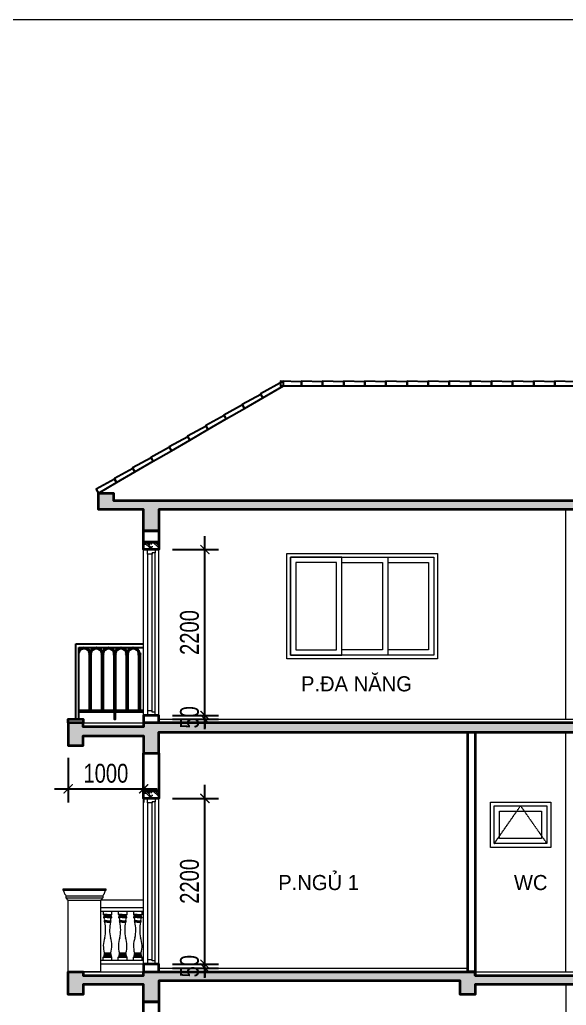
# Model space of a CAD drawing. Header units: millimetres. Extents: x 33748 to 451939, y -263262 to 62681.
# Drawn here: x 408325 to 415575, y -20440 to -7370 of the extents above; entities that cross this region are included whole.
import ezdxf

# ---------------------------------------------------------------- set-up
doc = ezdxf.new("R2010")
doc.units = ezdxf.units.MM
doc.header["$PDMODE"] = 98
doc.linetypes.add('HIDDEN', pattern=[0.375, 0.25, -0.125])
doc.layers.get('Defpoints').update_dxf_attribs({"color": 202, "lineweight": 13})
for name, color, linetype, lineweight in [('-CONCRETE', 1, 'Continuous', 35), ('-DOOR', 137, 'Continuous', 9), ('-HATCH', 8, 'Continuous', 5), ('-LINE1', 7, 'Continuous', 18), ('-LINE2', 252, 'Continuous', 9), ('-WALL', 4, 'Continuous', 35)]:
    doc.layers.add(name, color=color, linetype=linetype, lineweight=lineweight)
for name, color, linetype in [('-HATCH CONCRETE', 54, 'Continuous'), ('12. NET DIM', 9, 'Continuous'), ('13. NET HATCH', 252, 'Continuous'), ('TEXT25', 2, 'Continuous')]:
    doc.layers.add(name, color=color, linetype=linetype)
doc.styles.add('AVANH', font='', dxfattribs={"width": 0.8})
doc.styles.add('SVN_AVO_thuong', font='')
doc.styles.get('AVANH').set_extended_font_data('.VnAvantH')
doc.styles.get('SVN_AVO_thuong').set_extended_font_data('SVN-Avo')
doc.dimstyles.new('C_100A3', dxfattribs={"dimscale": 100, "dimtxt": 2.5, "dimasz": 1.2, "dimexe": 1.8, "dimexo": 0, "dimgap": 0.75, "dimtad": 1, "dimdec": 0, "dimzin": 0, "dimdsep": 46, "dimtxsty": 'AVANH', "dimblk": 'ARCHTICK', "dimcen": 0, "dimdle": 1.8, "dimclrd": 256, "dimclre": 256, "dimclrt": 7, "dimadec": 0, "dimazin": 0, "dimtfac": 0.0001, "dimtdec": 0, "dimtix": 1, "dimtmove": 2, "dimatfit": 3, "dimldrblk": 'ARCHTICK', "dimfxl": 1.8, "dimtolj": 1, "dimtzin": 0, "dimarcsym": 0})

# ---------------------------------------------------------------- blocks, each defined once
blk = doc.blocks.new('*U563')
at = {"ltscale": 200}
for points in [[(0, 100), (0, 0)], [(45, 100), (2155, 100)], [(45, 60), (2155, 60)], [(2140, 0), (60, 0)], [(2200, 100), (2200, 0)]]:
    blk.add_lwpolyline(points, dxfattribs=at)
for points in [[(0, 100), (45, 100), (45, 60), (60, 60), (60, 0), (0, 0)], [(2200, 100), (2155, 100), (2155, 60), (2140, 60), (2140, 0), (2200, 0)]]:
    blk.add_lwpolyline(points, close=True, dxfattribs=at)
blk = doc.blocks.new('cot lan can')
blk.add_line((-67, 1080), (-57, 1080))
for points in [[(-67, 1080), (-67, 1100), (497, 1100), (497, 1080), (-67, 1080)], [(-29, 1010), (-33, 1015), (-36, 1020), (-40, 1025), (-43, 1031), (-46, 1036), (-49, 1042), (-51, 1048), (-53, 1055), (-54, 1061), (-56, 1067), (-57, 1074), (-57, 1080)], [(487, 1080), (487, 1074), (486, 1067), (484, 1061), (483, 1055), (481, 1048), (479, 1042), (476, 1036), (473, 1031), (470, 1025), (466, 1020), (463, 1015), (459, 1010)], [(-29, 980), (-29, 1010), (459, 1010), (459, 980)], [(-11, 956), (-12, 959), (-13, 962), (-14, 965), (-16, 967), (-18, 970), (-18, 971), (-19, 972), (-22, 974), (-24, 976), (-26, 978), (-29, 980), (459, 980), (456, 978), (454, 976), (452, 974), (449, 972), (448, 970), (446, 967), (444, 965), (443, 962), (442, 959), (441, 956), (440, 953), (440, 950), (430, 950)], [(0, 950), (-10, 950), (-10, 953), (-11, 956)]]:
    blk.add_lwpolyline(points)
blk.add_lwpolyline([(430, 950), (430, 0), (0, 0), (0, 950)], close=True)
blk = doc.blocks.new('_ARCHTICK')
at = {"const_width": 0.15}
blk.add_lwpolyline([(-0.5, -0.5), (0.5, 0.5)], dxfattribs=at)
blk = doc.blocks.new('*D612')
at = {"layer": '12. NET DIM', "lineweight": -2, "transparency": 16777216}
for p, q in [((410782, -19897), (410782, -19777)), ((410351, -19897), (410962, -19897)), ((410351, -19947), (410962, -19947)), ((410782, -19947), (410782, -19897)), ((410782, -19947), (410782, -20067))]:
    blk.add_line(p, q, dxfattribs=at)
at = {"layer": 'Defpoints', "color": 0, "transparency": 16777216}
for p in [(410351, -19897), (410351, -19947), (410782, -19897)]:
    blk.add_point(p, dxfattribs=at)
at = {"layer": '12. NET DIM', "lineweight": -2, "transparency": 16777216, "xscale": 120, "yscale": 120, "zscale": 120}
for p, rotation in [((410782, -19897), 270), ((410782, -19947), 90)]:
    blk.add_blockref('_ARCHTICK', p, dxfattribs=dict(at, rotation=rotation))
at = {"layer": '12. NET DIM', "color": 7, "transparency": 16777216, "insert": (410578, -19922), "char_height": 250, "attachment_point": 5, "rotation": 90, "style": 'AVANH'}
blk.add_mtext('\\A1;50', dxfattribs=at)
blk = doc.blocks.new('*D613')
at = {"layer": '12. NET DIM', "lineweight": -2, "transparency": 16777216}
for p, q in [((410782, -20077), (410782, -17517)), ((410351, -17697), (410962, -17697)), ((410351, -19897), (410962, -19897))]:
    blk.add_line(p, q, dxfattribs=at)
at = {"layer": 'Defpoints', "color": 0, "transparency": 16777216}
for p in [(410351, -17697), (410782, -17697), (410351, -19897)]:
    blk.add_point(p, dxfattribs=at)
at = {"layer": '12. NET DIM', "lineweight": -2, "transparency": 16777216, "xscale": 120, "yscale": 120, "zscale": 120}
for p, rotation in [((410782, -17697), 90), ((410782, -19897), 270)]:
    blk.add_blockref('_ARCHTICK', p, dxfattribs=dict(at, rotation=rotation))
at = {"layer": '12. NET DIM', "color": 7, "transparency": 16777216, "insert": (410578, -18797), "char_height": 250, "attachment_point": 5, "rotation": 90, "style": 'AVANH'}
blk.add_mtext('\\A1;2200', dxfattribs=at)
blk = doc.blocks.new('*D614')
at = {"layer": '12. NET DIM', "lineweight": -2, "transparency": 16777216}
for p, q in [((410351, -16597), (410962, -16597)), ((410782, -16597), (410782, -16477)), ((410782, -16647), (410782, -16597)), ((410351, -16647), (410962, -16647)), ((410782, -16647), (410782, -16767))]:
    blk.add_line(p, q, dxfattribs=at)
at = {"layer": 'Defpoints', "color": 0, "transparency": 16777216}
for p in [(410351, -16597), (410782, -16597), (410351, -16647)]:
    blk.add_point(p, dxfattribs=at)
at = {"layer": '12. NET DIM', "lineweight": -2, "transparency": 16777216, "xscale": 120, "yscale": 120, "zscale": 120}
for p, rotation in [((410782, -16597), 270), ((410782, -16647), 90)]:
    blk.add_blockref('_ARCHTICK', p, dxfattribs=dict(at, rotation=rotation))
at = {"layer": '12. NET DIM', "color": 7, "transparency": 16777216, "insert": (410578, -16622), "char_height": 250, "attachment_point": 5, "rotation": 90, "style": 'AVANH'}
blk.add_mtext('\\A1;50', dxfattribs=at)
blk = doc.blocks.new('*D615')
at = {"layer": '12. NET DIM', "lineweight": -2, "transparency": 16777216}
for p, q in [((410782, -16777), (410782, -14217)), ((410351, -14397), (410962, -14397)), ((410351, -16597), (410962, -16597))]:
    blk.add_line(p, q, dxfattribs=at)
at = {"layer": 'Defpoints', "color": 0, "transparency": 16777216}
for p in [(410351, -14397), (410782, -14397), (410351, -16597)]:
    blk.add_point(p, dxfattribs=at)
at = {"layer": '12. NET DIM', "lineweight": -2, "transparency": 16777216, "xscale": 120, "yscale": 120, "zscale": 120}
for p, rotation in [((410782, -14397), 90), ((410782, -16597), 270)]:
    blk.add_blockref('_ARCHTICK', p, dxfattribs=dict(at, rotation=rotation))
at = {"layer": '12. NET DIM', "color": 7, "transparency": 16777216, "insert": (410578, -15497), "char_height": 250, "attachment_point": 5, "rotation": 90, "style": 'AVANH'}
blk.add_mtext('\\A1;2200', dxfattribs=at)
blk = doc.blocks.new('*D617')
at = {"layer": '12. NET DIM', "lineweight": -2, "transparency": 16777216}
for p, q in [((408968, -17159), (408968, -17750)), ((409968, -17159), (409968, -17750)), ((408788, -17570), (410148, -17570))]:
    blk.add_line(p, q, dxfattribs=at)
at = {"layer": 'Defpoints', "color": 0, "transparency": 16777216}
for p in [(408968, -17159), (409968, -17159), (409968, -17570)]:
    blk.add_point(p, dxfattribs=at)
at = {"layer": '12. NET DIM', "lineweight": -2, "transparency": 16777216, "xscale": 120, "yscale": 120, "zscale": 120, "rotation": 180}
blk.add_blockref('_ARCHTICK', (408968, -17570), dxfattribs=at)
at = {"layer": '12. NET DIM', "lineweight": -2, "transparency": 16777216, "xscale": 120, "yscale": 120, "zscale": 120}
blk.add_blockref('_ARCHTICK', (409968, -17570), dxfattribs=at)
at = {"layer": '12. NET DIM', "color": 7, "transparency": 16777216, "insert": (409468, -17365), "char_height": 250, "attachment_point": 5, "style": 'AVANH'}
blk.add_mtext('\\A1;1000', dxfattribs=at)

msp = doc.modelspace()

# ---------------------------------------------------------------- hatches: boundary and pattern name
at = {"layer": '-HATCH'}
h = msp.add_hatch(dxfattribs=at)
h.set_pattern_fill('CHAU-02', color=256, scale=20, pattern_type=2)
h.set_pattern_definition([(50, (0, 100), (143.452037, -12.550427), [15, -165]), (355, (0, 100), (-27.750267, 150.438427), [12, -132]), (100.4514, (11.95, 98.95), (115.701876, 137.88791), [12.74804, -140.22842]), (46.1842, (0, 140), (213.44821, -33.1038), [22.5, -247.5]), (96.6356, (17.79, 137.24), (186.93254, 194.82357), [19.12206, -210.3426]), (351.1842, (0, 140), (186.93239, 194.82372), [18, -198]), (21, (20, 130), (119.38141, -80.523778), [15, -165]), (226, (20, 130), (134.376424, -73.10796), [12, -132]), (71.4514, (29.95, 123.29), (168.044526, 64.5061), [12.74804, -140.22842]), (67.5, (0, 100), (-31.1832367, 58.8748924), [0, -130.4, 0, -134, 0, -132.5]), (4.5, (0, 100), (56.670185, 76.020638), [0, -76.4, 0, -127.4, 0, -50.5]), (327.5, (-44.6, 100), (106.764487, -4.5109743), [0, -50, 0, -156, 0, -207]), (317.5, (-64.6, 100), (116.637234, 20.020996), [0, -65, 0, -103.6, 0, -147]), (315, (0, 100), (60.104076, 60.104076), []), (315, (0, 124.5), (60.104076, 60.104076), [])])
h.paths.add_polyline_path([(423868.6, -13746.8), (423868.6, -13646.8), (424068.6, -13646.8), (424068.6, -13866.8), (423468.6, -13866.8), (423468.6, -14146.8), (423268.6, -14146.8), (423268.6, -13866.8), (419768.3, -13866.8), (419768.3, -14146.8), (419568.3, -14146.8), (419568.3, -13866.8), (415968.3, -13866.8), (415968.3, -14146.8), (415768.3, -14146.8), (415768.3, -13866.8), (410168.3, -13866.8), (410168.3, -14146.8), (409968.3, -14146.8), (409968.3, -13866.8), (409368.3, -13866.8), (409368.3, -13646.8), (409568.4, -13646.8), (409568.4, -13746.8)])
h.paths.add_polyline_path([(415968.3, -16816.8), (419568.3, -16816.8), (419568.3, -17096.8), (419768.3, -17096.8), (419768.3, -16816.8), (420568.3, -16816.8), (420568.3, -16996.8), (420768.3, -16996.8), (420768.3, -16866.8), (423268.6, -16866.8), (423268.6, -17096.8), (423468.6, -17096.8), (423468.6, -16696.8), (423268.6, -16696.8), (423268.6, -16746.8), (420768.3, -16746.8), (420768.3, -16696.8), (409968.3, -16696.8), (409968.3, -16746.8), (409168.3, -16746.8), (409168.3, -16696.8), (408968.3, -16696.8), (408968.3, -16996.8), (409168.3, -16996.8), (409168.3, -16866.8), (409968.3, -16866.8), (409968.3, -17096.8), (410168.3, -17096.8), (410168.3, -16816.8), (415768.3, -16816.8), (415768.3, -17096.8), (415968.3, -17096.8)])
h.paths.add_polyline_path([(415968.3, -20116.8), (415968.3, -20396.8), (415768.3, -20396.8), (415768.3, -20166.8), (414368.3, -20166.8), (414368.3, -20296.8), (414168.3, -20296.8), (414168.3, -20116.8), (410168.3, -20116.8), (410168.3, -20396.8), (409968.3, -20396.8), (409968.3, -20166.8), (409168.3, -20166.8), (409168.3, -20296.8), (408968.3, -20296.8), (408968.3, -19996.8), (409168.3, -19996.8), (409168.3, -20046.8), (409968.3, -20046.8), (409968.3, -19996.8), (414368.3, -19996.8), (414368.3, -20046.8), (415768.3, -20046.8), (415768.3, -19996.8), (419568.3, -19996.8), (423468.6, -19996.8), (423468.6, -20396.8), (423268.6, -20396.8), (423268.6, -20116.8), (419768.3, -20116.8), (419768.3, -20396.8), (419568.3, -20396.8), (419568.3, -20116.8)])
h = msp.add_hatch(dxfattribs=at)
h.set_pattern_fill('CHAU-02', color=256, scale=20, pattern_type=2)
h.set_pattern_definition([(50, (100383.83, 13403.19), (143.452037, -12.550427), [15, -165]), (355, (100383.83, 13403.19), (-27.75027, 150.43843), [12, -132]), (100.4514, (100395.78, 13402.14), (115.701876, 137.88791), [12.74804, -140.22842]), (46.1842, (100383.83, 13443.19), (213.44821, -33.1038), [22.5, -247.5]), (96.6356, (100401.61, 13440.43), (186.93254, 194.82357), [19.12206, -210.3426]), (351.1842, (100383.83, 13443.19), (186.93239, 194.82372), [18, -198]), (21, (100403.83, 13433.19), (119.38141, -80.52378), [15, -165]), (226, (100403.83, 13433.19), (134.376424, -73.10796), [12, -132]), (71.4514, (100413.77, 13426.48), (168.044526, 64.5061), [12.74804, -140.22842]), (67.5, (100383.826, 13403.19), (-31.183237, 58.874892), [0, -130.4, 0, -134, 0, -132.5]), (4.5, (100383.826, 13403.19), (56.670185, 76.020638), [0, -76.4, 0, -127.4, 0, -50.5]), (327.5, (100339.226, 13403.19), (106.764487, -4.510974), [0, -50, 0, -156, 0, -207]), (317.5, (100319.23, 13403.19), (116.637234, 20.020996), [0, -65, 0, -103.6, 0, -147]), (315, (100383.83, 13403.19), (60.104076, 60.104076), []), (315, (100383.83, 13427.69), (60.104076, 60.104076), [])])
h.paths.add_polyline_path([(410168.3, -14296.8), (409967.9, -14296.8), (409967.9, -14396.8), (410168.3, -14396.8)])
h = msp.add_hatch(dxfattribs=at)
h.set_pattern_fill('CHAU-02', color=256, scale=20, pattern_type=2)
h.set_pattern_definition([(50, (100383.83, 10103.19), (143.452037, -12.550427), [15, -165]), (355, (100383.83, 10103.19), (-27.75027, 150.43843), [12, -132]), (100.4514, (100395.78, 10102.14), (115.701876, 137.88791), [12.74804, -140.22842]), (46.1842, (100383.83, 10143.19), (213.44821, -33.1038), [22.5, -247.5]), (96.6356, (100401.61, 10140.43), (186.93254, 194.82357), [19.12206, -210.3426]), (351.1842, (100383.83, 10143.19), (186.93239, 194.82372), [18, -198]), (21, (100403.83, 10133.19), (119.38141, -80.52378), [15, -165]), (226, (100403.83, 10133.19), (134.376424, -73.10796), [12, -132]), (71.4514, (100413.77, 10126.48), (168.044526, 64.5061), [12.74804, -140.22842]), (67.5, (100383.826, 10103.19), (-31.183237, 58.874892), [0, -130.4, 0, -134, 0, -132.5]), (4.5, (100383.826, 10103.19), (56.670185, 76.020638), [0, -76.4, 0, -127.4, 0, -50.5]), (327.5, (100339.226, 10103.19), (106.764487, -4.510974), [0, -50, 0, -156, 0, -207]), (317.5, (100319.23, 10103.19), (116.637234, 20.020996), [0, -65, 0, -103.6, 0, -147]), (315, (100383.83, 10103.19), (60.104076, 60.104076), []), (315, (100383.83, 10127.69), (60.104076, 60.104076), [])])
h.paths.add_polyline_path([(410168.3, -17596.8), (409967.9, -17596.8), (409967.9, -17696.8), (410168.3, -17696.8)])

# ---------------------------------------------------------------- linework, layer by layer
at = {"layer": '-CONCRETE'}
for points in [[(415768.3, -13866.8), (410168.3, -13866.8), (410168.3, -14146.8), (409968.3, -14146.8), (409968.3, -13866.8), (409368.3, -13866.8), (409368.3, -13646.8), (409568.4, -13646.8), (409568.4, -13746.8), (409568.4, -13746.8), (409568.4, -13746.8), (409568.4, -13746.8), (423868.6, -13746.8)], [(420768.3, -16696.8), (409968.3, -16696.8), (409968.3, -16746.8), (409168.3, -16746.8), (409168.3, -16696.8), (408968.3, -16696.8), (408968.3, -16996.8), (409168.3, -16996.8), (409168.3, -16866.8), (409968.3, -16866.8), (409968.3, -17096.8), (410168.3, -17096.8), (410168.3, -16816.8), (415768.3, -16816.8)], [(409968.3, -20166.8), (409168.3, -20166.8), (409168.3, -20296.8), (408968.3, -20296.8), (408968.3, -19996.8), (409168.3, -19996.8), (409168.3, -20046.8), (409968.3, -20046.8)], [(415768.3, -20166.8), (414368.3, -20166.8), (414368.3, -20296.8), (414168.3, -20296.8), (414168.3, -20116.8), (410168.3, -20116.8), (410168.3, -20396.8), (409968.3, -20396.8), (409968.3, -20166.8), (409168.3, -20166.8), (409168.3, -20296.8), (408968.3, -20296.8), (408968.3, -19996.8), (409168.3, -19996.8), (409168.3, -20046.8), (409968.3, -20046.8), (409968.3, -19996.8), (414368.3, -19996.8), (414368.3, -20046.8), (415768.3, -20046.8)], [(414368.3, -20046.8), (414368.3, -19996.8)]]:
    msp.add_lwpolyline(points, dxfattribs=at)
for points in [[(409967.9, -14296.8), (410168.3, -14296.8), (410168.3, -14396.8), (409967.9, -14396.8)], [(409967.9, -17596.8), (410168.3, -17596.8), (410168.3, -17696.8), (409967.9, -17696.8)]]:
    msp.add_lwpolyline(points, close=True, dxfattribs=at)
at = {"layer": '-DOOR'}
for p, q in [((409968.3, -16596.8), (409967.9, -14396.8)), ((410168.3, -16596.8), (410168.3, -14396.8)), ((409968.3, -19896.8), (409967.9, -17696.8)), ((410168.3, -19896.8), (410168.3, -17696.8))]:
    msp.add_line(p, q, dxfattribs=at)
for points in [[(411868.5, -14446.8), (413868.1, -14446.8), (413868.1, -15846.8), (411868.5, -15846.8)], [(411918.5, -14496.8), (413818.1, -14496.8), (413818.1, -15796.8), (411918.5, -15796.8)], [(411918.5, -15796.8), (412598.4, -15796.8), (412598.4, -14496.8), (411918.5, -14496.8)], [(411988.5, -15726.8), (412528.4, -15726.8), (412528.4, -14566.8), (411988.5, -14566.8)], [(414568.3, -17746.8), (415368.3, -17746.8), (415368.3, -18346.8), (414568.3, -18346.8)], [(414618.3, -17796.8), (415318.3, -17796.8), (415318.3, -18296.8), (414618.3, -18296.8)], [(414688.3, -17866.8), (415248.3, -17866.8), (415248.3, -18226.8), (414688.3, -18226.8)]]:
    msp.add_lwpolyline(points, close=True, dxfattribs=at)
for points in [[(412598.4, -14496.8), (413208.3, -14496.8), (413208.3, -15796.8), (412598.4, -15796.8)], [(413208.3, -14496.8), (413818.1, -14496.8), (413818.1, -15796.8), (413208.3, -15796.8)], [(412598.4, -14566.8), (413138.3, -14566.8), (413138.3, -15726.8), (412598.4, -15726.8)], [(413208.3, -14566.8), (413748.1, -14566.8), (413748.1, -15726.8), (413208.3, -15726.8)]]:
    msp.add_lwpolyline(points, dxfattribs=at)
at = {"layer": '-HATCH'}
for p, q in [((409548.8, -19236.6), (409548.8, -19196.8)), ((409748.8, -19236.6), (409748.8, -19196.8)), ((409948.8, -19236.6), (409948.8, -19196.8)), ((409483.2, -19236.6), (409433.2, -19236.6)), ((409483.2, -19276.7), (409434.9, -19276.7)), ((409483.2, -19246.6), (409449.2, -19246.6)), ((409450.2, -19246.6), (409450.2, -19249.7)), ((409483.2, -19249.7), (409450.9, -19249.7)), ((409483.2, -19257.7), (409450.9, -19257.7)), ((409450.9, -19257.7), (409450.9, -19260.7)), ((409483.2, -19260.7), (409450.9, -19260.7)), ((409483.2, -19320.7), (409450.9, -19320.7)), ((409483.2, -19332.7), (409450.9, -19332.7)), ((409483.2, -19336.7), (409453.1, -19336.7)), ((409483.2, -19236.6), (409548.8, -19236.6)), ((409483.2, -19246.6), (409532.8, -19246.6)), ((409483.2, -19249.7), (409531.2, -19249.7)), ((409483.2, -19257.7), (409531.2, -19257.7)), ((409483.2, -19260.7), (409531.2, -19260.7)), ((409483.2, -19276.7), (409547.2, -19276.7)), ((409483.2, -19320.7), (409531.2, -19320.7)), ((409483.2, -19332.7), (409531.2, -19332.7)), ((409483.2, -19336.7), (409528.9, -19336.7)), ((409531.2, -19257.7), (409531.2, -19260.7)), ((409531.8, -19246.6), (409531.8, -19249.7)), ((409683.2, -19236.6), (409633.2, -19236.6)), ((409683.2, -19276.7), (409634.9, -19276.7)), ((409683.2, -19246.6), (409649.2, -19246.6)), ((409650.2, -19246.6), (409650.2, -19249.7)), ((409683.2, -19249.7), (409650.9, -19249.7)), ((409683.2, -19257.7), (409650.9, -19257.7)), ((409650.9, -19257.7), (409650.9, -19260.7)), ((409683.2, -19260.7), (409650.9, -19260.7)), ((409683.2, -19320.7), (409650.9, -19320.7)), ((409683.2, -19332.7), (409650.9, -19332.7)), ((409683.2, -19336.7), (409653.1, -19336.7)), ((409683.2, -19236.6), (409748.8, -19236.6)), ((409683.2, -19246.6), (409732.8, -19246.6)), ((409683.2, -19249.7), (409731.2, -19249.7)), ((409683.2, -19257.7), (409731.2, -19257.7)), ((409683.2, -19260.7), (409731.2, -19260.7)), ((409683.2, -19276.7), (409747.2, -19276.7)), ((409683.2, -19320.7), (409731.2, -19320.7)), ((409683.2, -19332.7), (409731.2, -19332.7)), ((409683.2, -19336.7), (409729, -19336.7)), ((409731.2, -19257.7), (409731.2, -19260.7)), ((409731.8, -19246.6), (409731.8, -19249.7)), ((409883.2, -19236.6), (409833.2, -19236.6)), ((409883.2, -19276.7), (409834.9, -19276.7)), ((409883.2, -19246.6), (409849.2, -19246.6)), ((409850.2, -19246.6), (409850.2, -19249.7)), ((409883.2, -19249.7), (409850.9, -19249.7)), ((409883.2, -19257.7), (409850.9, -19257.7)), ((409850.9, -19257.7), (409850.9, -19260.7)), ((409883.2, -19260.7), (409850.9, -19260.7)), ((409883.2, -19320.7), (409850.9, -19320.7)), ((409883.2, -19332.7), (409850.9, -19332.7)), ((409883.2, -19336.7), (409853.1, -19336.7)), ((409883.2, -19236.6), (409948.8, -19236.6)), ((409883.2, -19246.6), (409932.8, -19246.6)), ((409883.2, -19249.7), (409931.2, -19249.7)), ((409883.2, -19257.7), (409931.2, -19257.7)), ((409883.2, -19260.7), (409931.2, -19260.7)), ((409883.2, -19276.7), (409947.2, -19276.7)), ((409883.2, -19320.7), (409931.2, -19320.7)), ((409883.2, -19332.7), (409931.2, -19332.7)), ((409883.2, -19336.7), (409929, -19336.7)), ((409931.2, -19257.7), (409931.2, -19260.7)), ((409931.8, -19246.6), (409931.8, -19249.7)), ((409433.2, -19800.3), (409548.8, -19800.3)), ((409433.2, -19846.8), (409433.2, -19800.3)), ((409483.2, -19846.8), (409433.2, -19846.8)), ((409447.2, -19746.3), (409532.8, -19746.3)), ((409447.2, -19754.3), (409532.8, -19754.3)), ((409447.2, -19762.3), (409532.8, -19762.3)), ((409447.2, -19770.3), (409532.8, -19770.3)), ((409447.2, -19786.3), (409532.8, -19786.3)), ((409449.2, -19790.3), (409532.8, -19790.3)), ((409450.2, -19786.3), (409450.2, -19790.3)), ((409548.8, -19846.8), (409483.2, -19846.8)), ((409531.8, -19786.3), (409531.8, -19790.3)), ((409548.8, -19846.8), (409548.8, -19800.3)), ((409633.2, -19800.3), (409748.8, -19800.3)), ((409633.2, -19846.8), (409633.2, -19800.3)), ((409683.2, -19846.8), (409633.2, -19846.8)), ((409647.2, -19746.3), (409732.8, -19746.3)), ((409647.2, -19754.3), (409732.8, -19754.3)), ((409647.2, -19762.3), (409732.8, -19762.3)), ((409647.2, -19770.3), (409732.8, -19770.3)), ((409647.2, -19786.3), (409732.8, -19786.3)), ((409649.2, -19790.3), (409732.8, -19790.3)), ((409650.2, -19786.3), (409650.2, -19790.3)), ((409748.8, -19846.8), (409683.2, -19846.8)), ((409731.8, -19786.3), (409731.8, -19790.3)), ((409748.8, -19846.8), (409748.8, -19800.3)), ((409833.2, -19800.3), (409948.8, -19800.3)), ((409833.2, -19846.8), (409833.2, -19800.3)), ((409883.2, -19846.8), (409833.2, -19846.8)), ((409847.2, -19746.3), (409932.8, -19746.3)), ((409847.2, -19754.3), (409932.8, -19754.3)), ((409847.2, -19762.3), (409932.8, -19762.3)), ((409847.2, -19770.3), (409932.8, -19770.3)), ((409847.2, -19786.3), (409932.8, -19786.3)), ((409849.2, -19790.3), (409932.8, -19790.3)), ((409850.2, -19786.3), (409850.2, -19790.3)), ((409948.8, -19846.8), (409883.2, -19846.8)), ((409931.8, -19786.3), (409931.8, -19790.3)), ((409948.8, -19846.8), (409948.8, -19800.3))]:
    msp.add_line(p, q, dxfattribs=at)
at = {"layer": '-HATCH', "linetype": 'HIDDEN', "ltscale": 2}
msp.add_lwpolyline([(414618.3, -18296.8), (414968.3, -17796.8), (415318.3, -18296.8)], dxfattribs=at)
at = {"layer": '-HATCH'}
for points in [[(409968.2, -19046.7), (409398.3, -19046.8)], [(409968.2, -19146.7), (409398.3, -19146.8)], [(409968.2, -19196.7), (409398.3, -19196.8)], [(409548.8, -19196.8), (409433.2, -19196.8), (409433.2, -19236.6)], [(409748.8, -19196.8), (409633.2, -19196.8), (409633.2, -19236.6)], [(409948.8, -19196.8), (409833.2, -19196.8), (409833.2, -19236.6)], [(409968.2, -19846.7), (409398.3, -19846.8)], [(409968.2, -19896.7), (409398.3, -19896.8)]]:
    msp.add_lwpolyline(points, dxfattribs=at)
for centre, radius, start, end in [((409448.6, -19229.8), 16.8, 203.9086, 272.08063), ((409450.9, -19276.7), 16, 81.51603, 180), ((409418.4, -19307.6), 35, 337.96322, 62.00299), ((409450.9, -19326.7), 6, 90, 270), ((409450.9, -19253.7), 4, 90, 270), ((409454.9, -19333), 4.08, 175.04747, 243.25517), ((408951.4, -19443.9), 513, 348.55438, 12.06482), ((410030.6, -19443.9), 513, 167.93518, 191.44562), ((409563.6, -19307.6), 35, 117.99701, 202.03678), ((409531.2, -19276.7), 16, 0, 98.48397), ((409527.1, -19333), 4.08, 296.74483, 4.95253), ((409531.2, -19253.7), 4, 270, 90), ((409531.2, -19326.7), 6, 270, 90), ((409533.4, -19229.8), 16.8, 267.91937, 336.0914), ((409648.6, -19229.8), 16.8, 203.9086, 272.08063), ((409650.9, -19276.7), 16, 81.51603, 180), ((409618.5, -19307.6), 35, 337.96322, 62.00299), ((409650.9, -19326.7), 6, 90, 270), ((409650.9, -19253.7), 4, 90, 270), ((409654.9, -19333), 4.08, 175.04747, 243.25517), ((409151.4, -19443.9), 513, 348.55438, 12.06482), ((410230.6, -19443.9), 513, 167.93518, 191.44562), ((409763.6, -19307.6), 35, 117.99701, 202.03678), ((409731.2, -19276.7), 16, 0, 98.48397), ((409727.1, -19333), 4.08, 296.74483, 4.95253), ((409731.2, -19253.7), 4, 270, 90), ((409731.2, -19326.7), 6, 270, 90), ((409733.4, -19229.8), 16.8, 267.91937, 336.0914), ((409848.6, -19229.8), 16.8, 203.9086, 272.08063), ((409850.9, -19276.7), 16, 81.51603, 180), ((409818.5, -19307.6), 35, 337.96322, 62.00299), ((409850.9, -19326.7), 6, 90, 270), ((409850.9, -19253.7), 4, 90, 270), ((409854.9, -19333), 4.08, 175.04747, 243.25517), ((409351.5, -19443.9), 513, 348.55438, 12.06482), ((410430.6, -19443.9), 513, 167.93518, 191.44562), ((409963.6, -19307.6), 35, 117.99701, 202.03678), ((409931.2, -19276.7), 16, 0, 98.48397), ((409927.1, -19333), 4.08, 296.74483, 4.95253), ((409931.2, -19253.7), 4, 270, 90), ((409931.2, -19326.7), 6, 270, 90), ((409933.4, -19229.8), 16.8, 267.91937, 336.0914), ((409747.6, -19656.4), 313.6, 159.33455, 196.66893), ((409251.4, -19653), 296.5, 341.64473, 21.21049), ((409947.7, -19656.4), 313.6, 159.33455, 196.66893), ((409451.4, -19653), 296.5, 341.64473, 21.21049), ((410147.7, -19656.4), 313.6, 159.33455, 196.66893), ((409651.4, -19653), 296.5, 341.64473, 21.21049), ((409449.7, -19808.9), 18.6, 91.46658, 152.54419), ((409447.2, -19778.3), 8, 90, 270), ((409447.2, -19758.3), 4, 90, 270), ((409447.2, -19750.3), 4, 270, 90), ((409447.2, -19766.3), 4, 270, 90), ((409532.8, -19750.3), 4, 90, 270), ((409532.8, -19766.3), 4, 90, 270), ((409532.8, -19758.3), 4, 270, 90), ((409532.8, -19778.3), 8, 270, 90), ((409532.3, -19808.9), 18.6, 27.45581, 88.53342), ((409649.7, -19808.9), 18.6, 91.46658, 152.54419), ((409647.2, -19778.3), 8, 90, 270), ((409647.2, -19758.3), 4, 90, 270), ((409647.2, -19750.3), 4, 270, 90), ((409647.2, -19766.3), 4, 270, 90), ((409732.8, -19750.3), 4, 90, 270), ((409732.8, -19766.3), 4, 90, 270), ((409732.8, -19758.3), 4, 270, 90), ((409732.8, -19778.3), 8, 270, 90), ((409732.3, -19808.9), 18.6, 27.45581, 88.53342), ((409849.7, -19808.9), 18.6, 91.46658, 152.54419), ((409847.2, -19778.3), 8, 90, 270), ((409847.2, -19758.3), 4, 90, 270), ((409847.2, -19750.3), 4, 270, 90), ((409847.2, -19766.3), 4, 270, 90), ((409932.8, -19750.3), 4, 90, 270), ((409932.8, -19766.3), 4, 90, 270), ((409932.8, -19758.3), 4, 270, 90), ((409932.8, -19778.3), 8, 270, 90), ((409932.4, -19808.9), 18.6, 27.45581, 88.53342)]:
    msp.add_arc(centre, radius, start, end, dxfattribs=at)
at = {"layer": '-HATCH CONCRETE'}
for points in [[(411824.4, -12224.6), (411826.1, -12164.6), (411519.6, -12333), (411549.1, -12384)], [(412062.8, -12225.2), (412062.8, -12173.2), (411782.8, -12165.2), (411782.8, -12225.2)], [(412342.8, -12225.2), (412342.8, -12173.2), (412062.8, -12165.2), (412062.8, -12225.2)], [(412622.8, -12225.2), (412622.8, -12173.2), (412342.8, -12165.2), (412342.8, -12225.2)], [(412902.8, -12225.2), (412902.8, -12173.2), (412622.8, -12165.2), (412622.8, -12225.2)], [(413182.8, -12225.2), (413182.8, -12173.2), (412902.8, -12165.2), (412902.8, -12225.2)], [(413462.8, -12225.2), (413462.8, -12173.2), (413182.8, -12165.2), (413182.8, -12225.2)], [(413742.8, -12225.2), (413742.8, -12173.2), (413462.8, -12165.2), (413462.8, -12225.2)], [(414022.8, -12225.2), (414022.8, -12173.2), (413742.8, -12165.2), (413742.8, -12225.2)], [(414302.8, -12225.2), (414302.8, -12173.2), (414022.8, -12165.2), (414022.8, -12225.2)], [(414582.8, -12225.2), (414582.8, -12173.2), (414302.8, -12165.2), (414302.8, -12225.2)], [(414862.8, -12225.2), (414862.8, -12173.2), (414582.8, -12165.2), (414582.8, -12225.2)], [(415142.8, -12225.2), (415142.8, -12173.2), (414862.8, -12165.2), (414862.8, -12225.2)], [(415422.8, -12225.2), (415422.8, -12173.2), (415142.8, -12165.2), (415142.8, -12225.2)], [(415702.8, -12225.2), (415702.8, -12173.2), (415422.8, -12165.2), (415422.8, -12225.2)], [(411549.1, -12384), (411523, -12339), (411276.7, -12472.4), (411306.8, -12524.3)], [(411306.8, -12524.3), (411280.7, -12479.3), (411034.4, -12612.7), (411064.5, -12664.6)], [(411064.5, -12664.6), (411038.4, -12619.6), (410792.1, -12753), (410822.2, -12804.9)], [(410822.2, -12804.9), (410796.1, -12759.9), (410549.8, -12893.3), (410579.9, -12945.2)], [(410579.9, -12945.2), (410553.8, -12900.2), (410307.5, -13033.6), (410337.5, -13085.5)], [(410337.5, -13085.5), (410311.5, -13040.5), (410065.2, -13173.9), (410095.2, -13225.8)], [(410095.2, -13225.8), (410069.2, -13180.8), (409822.9, -13314.2), (409852.9, -13366.1)], [(409852.9, -13366.1), (409826.9, -13321.1), (409580.6, -13454.5), (409610.6, -13506.5)], [(409610.6, -13506.5), (409584.6, -13461.5), (409338.2, -13594.8), (409368.3, -13646.8)]]:
    msp.add_lwpolyline(points, close=True, dxfattribs=at)
at = {"layer": '-LINE1'}
for points in [[(409168.3, -16696.8), (409968.3, -16696.8)], [(410168.3, -16646.8), (415868.3, -16646.8)], [(409168.3, -19996.8), (409968.3, -19996.8)], [(409168.3, -19996.8), (409968.3, -19996.8)], [(410168.3, -19946.8), (414268.3, -19946.8)], [(414368.3, -19996.8), (415768.3, -19996.8)]]:
    msp.add_lwpolyline(points, dxfattribs=at)
at = {"layer": '-LINE2'}
for points in [[(415568.3, -16646.8), (415568.3, -13866.8)], [(415568.3, -19996.8), (415568.3, -16816.8)], [(415568.3, -20166.8), (415568.3, -24146.8)]]:
    msp.add_lwpolyline(points, dxfattribs=at)
at = {"layer": '-WALL'}
for points in [[(409968.3, -14146.8), (410168.3, -14146.8), (410168.3, -14296.8), (409968.3, -14296.8)], [(414268.3, -16816.8), (414368.3, -16816.8), (414368.3, -19996.8), (414268.3, -19996.8)], [(409968.3, -17096.8), (410168.3, -17096.8), (410168.3, -17596.8), (409968.3, -17596.8)], [(409968.3, -20396.8), (410168.3, -20396.8), (410168.3, -21096.8), (409968.3, -21096.8)]]:
    msp.add_lwpolyline(points, close=True, dxfattribs=at)
for points in [[(410168.3, -16696.8), (410168.3, -16596.8), (409968.3, -16596.8), (409968.3, -16696.8)], [(408968.3, -16696.8), (408968.3, -16646.7), (409168.3, -16646.7), (409168.3, -16696.8)], [(410168.3, -19996.8), (410168.3, -19896.8), (409968.3, -19896.8), (409968.3, -19996.8)]]:
    msp.add_lwpolyline(points, dxfattribs=at)
at = {"layer": '13. NET HATCH'}
for p, q in [((409068.1, -15646.7), (409968.1, -15646.7)), ((409068.1, -16646.7), (409068.1, -15646.7)), ((409108.1, -15696.7), (409968.1, -15696.7)), ((409108.1, -16646.7), (409108.1, -15696.7)), ((409248.7, -15776.5), (409240.5, -15781.6)), ((409240.5, -15781.6), (409240.5, -15783.6)), ((409250.3, -15781.6), (409240.5, -15781.6)), ((409240.5, -15783.6), (409248.7, -15788.6)), ((409250.3, -15783.6), (409240.5, -15783.6)), ((409246.3, -15772.5), (409246.3, -15774.5)), ((409246.3, -15772.5), (409250.3, -15772.5)), ((409246.3, -15774.5), (409248.7, -15774.5)), ((409246.3, -15790.6), (409246.3, -15792.6)), ((409246.3, -15790.6), (409248.7, -15790.6)), ((409246.3, -15792.6), (409250.3, -15792.6)), ((409248.7, -15774.5), (409248.7, -15776.5)), ((409248.7, -15774.5), (409250.3, -15774.5)), ((409248.7, -15776.5), (409271.1, -15776.5)), ((409248.7, -15788.6), (409248.7, -15790.6)), ((409248.7, -15788.6), (409271.1, -15788.6)), ((409248.7, -15790.6), (409250.3, -15790.6)), ((409250.3, -15772.5), (409269.5, -15772.5)), ((409269.5, -15774.5), (409250.3, -15774.5)), ((409250.3, -15783.6), (409250.3, -15781.6)), ((409250.3, -15781.6), (409269.5, -15781.6)), ((409250.3, -15783.6), (409269.5, -15783.6)), ((409269.5, -15790.6), (409250.3, -15790.6)), ((409250.3, -16526.7), (409250.3, -15792.6)), ((409250.3, -15792.6), (409269.5, -15792.6)), ((409269.5, -15772.5), (409273.5, -15772.5)), ((409269.5, -15774.5), (409271.1, -15774.5)), ((409269.5, -15781.6), (409269.5, -15783.6)), ((409269.5, -15781.6), (409279.4, -15781.6)), ((409269.5, -15783.6), (409279.4, -15783.6)), ((409269.5, -15790.6), (409271.1, -15790.6)), ((409269.5, -15792.6), (409269.5, -16526.7)), ((409269.5, -15792.6), (409273.5, -15792.6)), ((409271.1, -15776.5), (409271.1, -15774.5)), ((409271.1, -15774.5), (409273.5, -15774.5)), ((409279.4, -15781.6), (409271.1, -15776.5)), ((409271.1, -15788.6), (409279.4, -15783.6)), ((409271.1, -15790.6), (409271.1, -15788.6)), ((409271.1, -15790.6), (409273.5, -15790.6)), ((409273.5, -15774.5), (409273.5, -15772.5)), ((409273.5, -15792.6), (409273.5, -15790.6)), ((409279.4, -15783.6), (409279.4, -15781.6)), ((409411.9, -15776.5), (409403.7, -15781.6)), ((409403.7, -15781.6), (409403.7, -15783.6)), ((409413.5, -15781.6), (409403.7, -15781.6)), ((409403.7, -15783.6), (409411.9, -15788.6)), ((409413.5, -15783.6), (409403.7, -15783.6)), ((409409.5, -15772.5), (409409.5, -15774.5)), ((409409.5, -15772.5), (409413.5, -15772.5)), ((409409.5, -15774.5), (409411.9, -15774.5)), ((409409.5, -15790.6), (409409.5, -15792.6)), ((409409.5, -15790.6), (409411.9, -15790.6)), ((409409.5, -15792.6), (409413.5, -15792.6)), ((409411.9, -15774.5), (409411.9, -15776.5)), ((409411.9, -15774.5), (409413.5, -15774.5)), ((409411.9, -15776.5), (409434.3, -15776.5)), ((409411.9, -15788.6), (409411.9, -15790.6)), ((409411.9, -15788.6), (409434.3, -15788.6)), ((409411.9, -15790.6), (409413.5, -15790.6)), ((409413.5, -15772.5), (409432.7, -15772.5)), ((409432.7, -15774.5), (409413.5, -15774.5)), ((409413.5, -15783.6), (409413.5, -15781.6)), ((409413.5, -15781.6), (409432.7, -15781.6)), ((409413.5, -15783.6), (409432.7, -15783.6)), ((409432.7, -15790.6), (409413.5, -15790.6)), ((409413.5, -16526.7), (409413.5, -15792.6)), ((409413.5, -15792.6), (409432.7, -15792.6)), ((409432.7, -15772.5), (409436.7, -15772.5)), ((409432.7, -15774.5), (409434.3, -15774.5)), ((409432.7, -15781.6), (409432.7, -15783.6)), ((409432.7, -15781.6), (409442.6, -15781.6)), ((409432.7, -15783.6), (409442.6, -15783.6)), ((409432.7, -15790.6), (409434.3, -15790.6)), ((409432.7, -15792.6), (409432.7, -16526.7)), ((409432.7, -15792.6), (409436.7, -15792.6)), ((409434.3, -15776.5), (409434.3, -15774.5)), ((409434.3, -15774.5), (409436.7, -15774.5)), ((409442.6, -15781.6), (409434.3, -15776.5)), ((409434.3, -15788.6), (409442.6, -15783.6)), ((409434.3, -15790.6), (409434.3, -15788.6)), ((409434.3, -15790.6), (409436.7, -15790.6)), ((409436.7, -15774.5), (409436.7, -15772.5)), ((409436.7, -15792.6), (409436.7, -15790.6)), ((409442.6, -15783.6), (409442.6, -15781.6)), ((409575.1, -15776.5), (409566.9, -15781.6)), ((409566.9, -15781.6), (409566.9, -15783.6)), ((409576.7, -15781.6), (409566.9, -15781.6)), ((409566.9, -15783.6), (409575.1, -15788.6)), ((409576.7, -15783.6), (409566.9, -15783.6)), ((409572.7, -15772.5), (409572.7, -15774.5)), ((409572.7, -15772.5), (409576.7, -15772.5)), ((409572.7, -15774.5), (409575.1, -15774.5)), ((409572.7, -15790.6), (409572.7, -15792.6)), ((409572.7, -15790.6), (409575.1, -15790.6)), ((409572.7, -15792.6), (409576.7, -15792.6)), ((409575.1, -15774.5), (409575.1, -15776.5)), ((409575.1, -15774.5), (409576.7, -15774.5)), ((409575.1, -15776.5), (409597.5, -15776.5)), ((409575.1, -15788.6), (409575.1, -15790.6)), ((409575.1, -15788.6), (409597.5, -15788.6)), ((409575.1, -15790.6), (409576.7, -15790.6)), ((409576.7, -15772.5), (409595.9, -15772.5)), ((409595.9, -15774.5), (409576.7, -15774.5)), ((409576.7, -15783.6), (409576.7, -15781.6)), ((409576.7, -15781.6), (409595.9, -15781.6)), ((409576.7, -15783.6), (409595.9, -15783.6)), ((409595.9, -15790.6), (409576.7, -15790.6)), ((409576.7, -16526.7), (409576.7, -15792.6)), ((409576.7, -15792.6), (409595.9, -15792.6)), ((409595.9, -15772.5), (409599.9, -15772.5)), ((409595.9, -15774.5), (409597.5, -15774.5)), ((409595.9, -15781.6), (409595.9, -15783.6)), ((409595.9, -15781.6), (409605.8, -15781.6)), ((409595.9, -15783.6), (409605.8, -15783.6)), ((409595.9, -15790.6), (409597.5, -15790.6)), ((409595.9, -15792.6), (409595.9, -16526.7)), ((409595.9, -15792.6), (409599.9, -15792.6)), ((409597.5, -15776.5), (409597.5, -15774.5)), ((409597.5, -15774.5), (409599.9, -15774.5)), ((409605.8, -15781.6), (409597.5, -15776.5)), ((409597.5, -15788.6), (409605.8, -15783.6)), ((409597.5, -15790.6), (409597.5, -15788.6)), ((409597.5, -15790.6), (409599.9, -15790.6)), ((409599.9, -15774.5), (409599.9, -15772.5)), ((409599.9, -15792.6), (409599.9, -15790.6)), ((409605.8, -15783.6), (409605.8, -15781.6)), ((409738.3, -15776.5), (409730.1, -15781.6)), ((409730.1, -15781.6), (409730.1, -15783.6)), ((409739.9, -15781.6), (409730.1, -15781.6)), ((409730.1, -15783.6), (409738.3, -15788.6)), ((409739.9, -15783.6), (409730.1, -15783.6)), ((409735.9, -15772.5), (409735.9, -15774.5)), ((409735.9, -15772.5), (409739.9, -15772.5)), ((409735.9, -15774.5), (409738.3, -15774.5)), ((409735.9, -15790.6), (409735.9, -15792.6)), ((409735.9, -15790.6), (409738.3, -15790.6)), ((409735.9, -15792.6), (409739.9, -15792.6)), ((409738.3, -15774.5), (409738.3, -15776.5)), ((409738.3, -15774.5), (409739.9, -15774.5)), ((409738.3, -15776.5), (409760.7, -15776.5)), ((409738.3, -15788.6), (409738.3, -15790.6)), ((409738.3, -15788.6), (409760.7, -15788.6)), ((409738.3, -15790.6), (409739.9, -15790.6)), ((409739.9, -15772.5), (409759.1, -15772.5)), ((409759.1, -15774.5), (409739.9, -15774.5)), ((409739.9, -15783.6), (409739.9, -15781.6)), ((409739.9, -15781.6), (409759.1, -15781.6)), ((409739.9, -15783.6), (409759.1, -15783.6)), ((409759.1, -15790.6), (409739.9, -15790.6)), ((409739.9, -16526.7), (409739.9, -15792.6)), ((409739.9, -15792.6), (409759.1, -15792.6)), ((409759.1, -15772.5), (409763.1, -15772.5)), ((409759.1, -15774.5), (409760.7, -15774.5)), ((409759.1, -15781.6), (409759.1, -15783.6)), ((409759.1, -15781.6), (409769, -15781.6)), ((409759.1, -15783.6), (409769, -15783.6)), ((409759.1, -15790.6), (409760.7, -15790.6)), ((409759.1, -15792.6), (409759.1, -16526.7)), ((409759.1, -15792.6), (409763.1, -15792.6)), ((409760.7, -15776.5), (409760.7, -15774.5)), ((409760.7, -15774.5), (409763.1, -15774.5)), ((409769, -15781.6), (409760.7, -15776.5)), ((409760.7, -15788.6), (409769, -15783.6)), ((409760.7, -15790.6), (409760.7, -15788.6)), ((409760.7, -15790.6), (409763.1, -15790.6)), ((409763.1, -15774.5), (409763.1, -15772.5)), ((409763.1, -15792.6), (409763.1, -15790.6)), ((409769, -15783.6), (409769, -15781.6)), ((409901.5, -15776.5), (409893.3, -15781.6)), ((409893.3, -15781.6), (409893.3, -15783.6)), ((409903.1, -15781.6), (409893.3, -15781.6)), ((409893.3, -15783.6), (409901.5, -15788.6)), ((409903.1, -15783.6), (409893.3, -15783.6)), ((409899.1, -15772.5), (409899.1, -15774.5)), ((409899.1, -15772.5), (409903.1, -15772.5)), ((409899.1, -15774.5), (409901.5, -15774.5)), ((409899.1, -15790.6), (409899.1, -15792.6)), ((409899.1, -15790.6), (409901.5, -15790.6)), ((409899.1, -15792.6), (409903.1, -15792.6)), ((409901.5, -15774.5), (409901.5, -15776.5)), ((409901.5, -15774.5), (409903.1, -15774.5)), ((409901.5, -15776.5), (409923.9, -15776.5)), ((409901.5, -15788.6), (409901.5, -15790.6)), ((409901.5, -15788.6), (409923.9, -15788.6)), ((409901.5, -15790.6), (409903.1, -15790.6)), ((409903.1, -15772.5), (409922.3, -15772.5)), ((409922.3, -15774.5), (409903.1, -15774.5)), ((409903.1, -15783.6), (409903.1, -15781.6)), ((409903.1, -15781.6), (409922.3, -15781.6)), ((409903.1, -15783.6), (409922.3, -15783.6)), ((409922.3, -15790.6), (409903.1, -15790.6)), ((409903.1, -16526.7), (409903.1, -15792.6)), ((409903.1, -15792.6), (409922.3, -15792.6)), ((409922.3, -15772.5), (409926.3, -15772.5)), ((409922.3, -15774.5), (409923.9, -15774.5)), ((409922.3, -15781.6), (409922.3, -15783.6)), ((409922.3, -15781.6), (409932.2, -15781.6)), ((409922.3, -15783.6), (409932.2, -15783.6)), ((409922.3, -15790.6), (409923.9, -15790.6)), ((409922.3, -15792.6), (409922.3, -16526.7)), ((409922.3, -15792.6), (409926.3, -15792.6)), ((409923.9, -15776.5), (409923.9, -15774.5)), ((409923.9, -15774.5), (409926.3, -15774.5)), ((409932.2, -15781.6), (409923.9, -15776.5)), ((409923.9, -15788.6), (409932.2, -15783.6)), ((409923.9, -15790.6), (409923.9, -15788.6)), ((409923.9, -15790.6), (409926.3, -15790.6)), ((409926.3, -15774.5), (409926.3, -15772.5)), ((409926.3, -15792.6), (409926.3, -15790.6)), ((409932.2, -15783.6), (409932.2, -15781.6)), ((409108.1, -16526.7), (409968.1, -16526.7)), ((409108.1, -16546.7), (409968.1, -16546.7))]:
    msp.add_line(p, q, dxfattribs=at)
msp.add_lwpolyline([(409595.9, -16546.7), (409576.7, -16546.7), (409576.7, -16646.7), (409595.9, -16646.7)], close=True, dxfattribs=at)
for centre, radius, start, end in [((409178.3, -15785.8), 89.2, 8.53041, 141.89009), ((409178.3, -15785.8), 73.2, 10.41372, 163.49594), ((409341.5, -15785.8), 89.2, 8.53041, 171.46959), ((409341.5, -15785.8), 73.2, 10.41372, 169.58628), ((409504.7, -15785.8), 89.2, 8.53041, 171.46959), ((409504.7, -15785.8), 73.2, 10.41372, 169.58628), ((409667.9, -15785.8), 89.2, 8.53041, 171.46959), ((409667.9, -15785.8), 73.2, 10.41372, 169.58628), ((409831.1, -15785.8), 89.2, 8.53041, 171.46959), ((409831.1, -15785.8), 73.2, 10.41372, 169.58628)]:
    msp.add_arc(centre, radius, start, end, dxfattribs=at)
at = {"layer": 'Defpoints'}
msp.add_lwpolyline([(399947.2, -29645.1), (431447.2, -29645.1), (431447.2, -7370.1), (399947.2, -7370.1)], close=True, dxfattribs=at)

# ---------------------------------------------------------------- block references
at = {"layer": '-DOOR', "xscale": -1, "rotation": 270}
for p in [(410021.6, -16596.8), (410021.6, -19896.8)]:
    msp.add_blockref('*U563', p, dxfattribs=at)
at = {"layer": '-LINE1'}
msp.add_blockref('cot lan can', (408968.3, -19996.8), dxfattribs=at)

# ---------------------------------------------------------------- texts
at = {"layer": 'TEXT25', "style": 'SVN_AVO_thuong'}
for s, p in [('P.ĐA NĂNG', (412055.9, -16277.1)), ('P.NGỦ 1', (411753.8, -18912.6)), ('WC', (414880.5, -18912.6))]:
    msp.add_text(s, height=200, rotation=360, dxfattribs=at).set_placement(p)

# ---------------------------------------------------------------- dimensions: what is measured, and where the dimension line sits
at = {"layer": '12. NET DIM'}
for base, p1, p2, picture, middle in [((410782.1, -14396.8), (410350.7, -16596.8), (410350.7, -14396.8), '*D615', (410577.8, -15496.8)), ((410782.1, -16596.8), (410350.7, -16646.8), (410350.7, -16596.8), '*D614', (410577.8, -16621.8)), ((410782.1, -17696.8), (410350.7, -19896.8), (410350.7, -17696.8), '*D613', (410577.8, -18796.8)), ((410782.1, -19896.8), (410350.7, -19946.8), (410350.7, -19896.8), '*D612', (410577.8, -19921.8))]:
    dim = msp.add_linear_dim(base=base, p1=p1, p2=p2, angle=90, dimstyle='C_100A3', dxfattribs=at)
    dim.commit()
    dim.dimension.update_dxf_attribs({"geometry": picture, "text_midpoint": middle})
dim = msp.add_linear_dim(base=(409968.3, -17569.8), p1=(408968.3, -17158.6), p2=(409968.3, -17158.6), dimstyle='C_100A3', dxfattribs=at)
dim.commit()
dim.dimension.update_dxf_attribs({"geometry": '*D617', "text_midpoint": (409468.3, -17365.5)})

doc.saveas('drawing.dxf')
